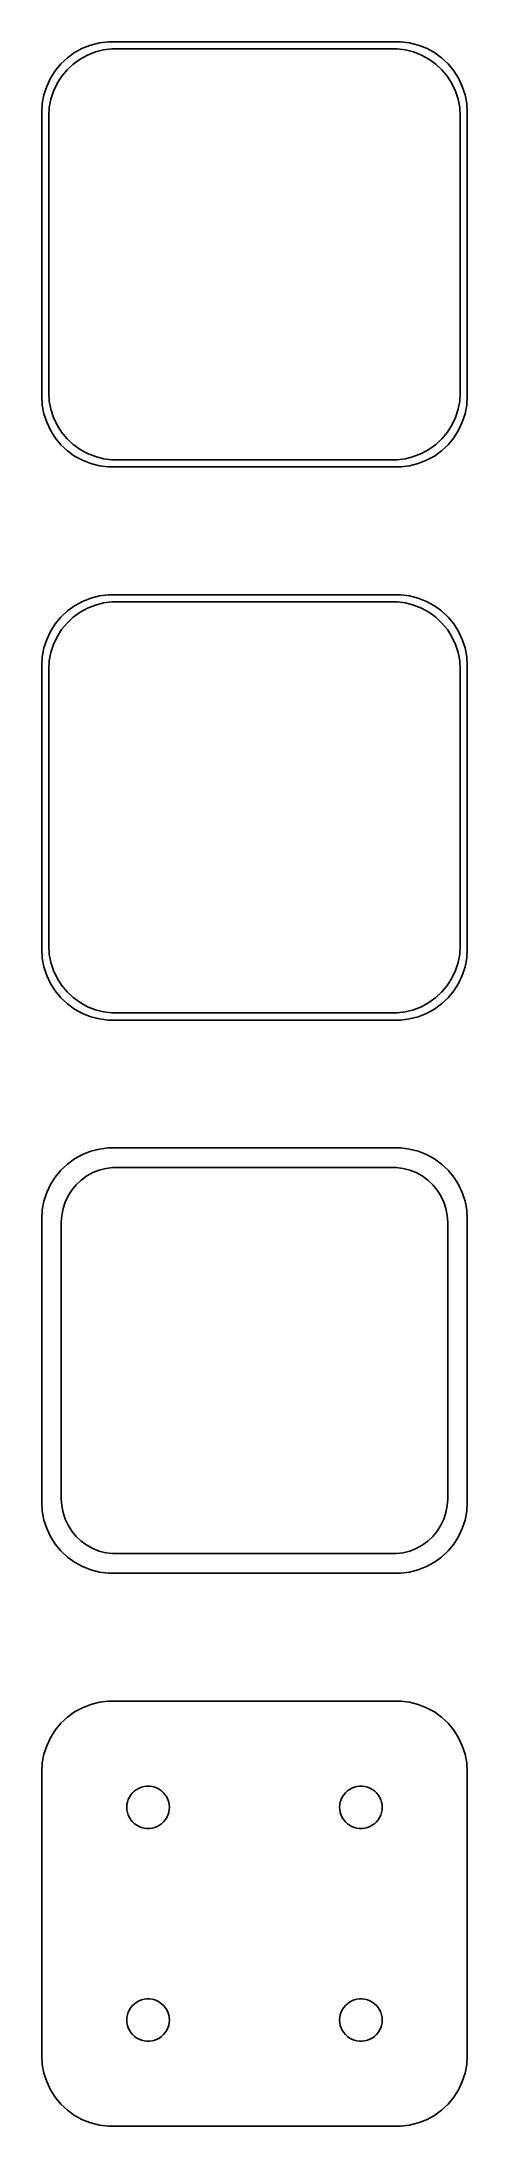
# Model space of a CAD drawing. Header units: metres. Extents: x -15 to 15, y 102 to 249.
import ezdxf

# ---------------------------------------------------------------- set-up
doc = ezdxf.new("R2010")
doc.units = ezdxf.units.M

msp = doc.modelspace()

# ---------------------------------------------------------------- linework, layer by layer
for p, q in [((-12.1289, 248.524), (-12.6791, 248.222)), ((-11.5451, 248.755), (-12.1289, 248.524)), ((-10.9369, 248.911), (-11.5451, 248.755)), ((-11.2178, 248.268), (-10.6401, 248.416)), ((-10.3139, 248.99), (-10.9369, 248.911)), ((-10.6401, 248.416), (-10.0482, 248.491)), ((10.3139, 248.99), (-10.3139, 248.99)), ((-10.0482, 248.491), (10.0482, 248.491)), ((10.0482, 248.491), (10.6401, 248.416)), ((10.9369, 248.911), (10.3139, 248.99)), ((10.6401, 248.416), (11.2178, 248.268)), ((11.5451, 248.755), (10.9369, 248.911)), ((12.1289, 248.524), (11.5451, 248.755)), ((12.6791, 248.222), (12.1289, 248.524)), ((-14.0451, 246.939), (-14.3815, 246.409)), ((-13.6448, 247.423), (-14.0451, 246.939)), ((-13.1871, 247.853), (-13.6448, 247.423)), ((-13.5928, 246.542), (-13.2126, 247.002)), ((-13.2126, 247.002), (-12.7778, 247.41)), ((-12.6791, 248.222), (-13.1871, 247.853)), ((-12.7778, 247.41), (-12.2952, 247.761)), ((-12.2952, 247.761), (-11.7724, 248.048)), ((-11.7724, 248.048), (-11.2178, 248.268)), ((11.2178, 248.268), (11.7724, 248.048)), ((11.7724, 248.048), (12.2952, 247.761)), ((12.2952, 247.761), (12.7778, 247.41)), ((13.1871, 247.853), (12.6791, 248.222)), ((12.7778, 247.41), (13.2126, 247.002)), ((13.6448, 247.423), (13.1871, 247.853)), ((13.2126, 247.002), (13.5928, 246.542)), ((14.0451, 246.939), (13.6448, 247.423)), ((14.3815, 246.409), (14.0451, 246.939)), ((-14.6489, 245.841), (-14.8429, 245.243)), ((-14.3815, 246.409), (-14.6489, 245.841)), ((-14.3508, 244.931), (-14.1664, 245.499)), ((-14.1664, 245.499), (-13.9124, 246.038)), ((-13.9124, 246.038), (-13.5928, 246.542)), ((13.5928, 246.542), (13.9124, 246.038)), ((13.9124, 246.038), (14.1664, 245.499)), ((14.1664, 245.499), (14.3508, 244.931)), ((14.6489, 245.841), (14.3815, 246.409)), ((14.8429, 245.243), (14.6489, 245.841)), ((-14.9606, 244.627), (-15, 244)), ((-15, 244), (-15, 224)), ((-14.8429, 245.243), (-14.9606, 244.627)), ((-14.5, 243.75), (-14.4625, 244.345)), ((-14.4625, 244.345), (-14.3508, 244.931)), ((14.3508, 244.931), (14.4625, 244.345)), ((14.4625, 244.345), (14.5, 243.75)), ((14.9606, 244.627), (14.8429, 245.243)), ((15, 244), (14.9606, 244.627)), ((15, 224), (15, 244)), ((-14.5, 224.25), (-14.5, 243.75)), ((14.5, 243.75), (14.5, 224.25)), ((-15, 224), (-14.9606, 223.373)), ((-14.4625, 223.655), (-14.5, 224.25)), ((-14.3508, 223.069), (-14.4625, 223.655)), ((14.4625, 223.655), (14.3508, 223.069)), ((14.5, 224.25), (14.4625, 223.655)), ((14.9606, 223.373), (15, 224)), ((-14.9606, 223.373), (-14.8429, 222.757)), ((-14.8429, 222.757), (-14.6489, 222.159)), ((-14.6489, 222.159), (-14.3815, 221.591)), ((-14.1664, 222.501), (-14.3508, 223.069)), ((-13.9124, 221.962), (-14.1664, 222.501)), ((-13.5928, 221.458), (-13.9124, 221.962)), ((13.9124, 221.962), (13.5928, 221.458)), ((14.1664, 222.501), (13.9124, 221.962)), ((14.3508, 223.069), (14.1664, 222.501)), ((14.3815, 221.591), (14.6489, 222.159)), ((14.6489, 222.159), (14.8429, 222.757)), ((14.8429, 222.757), (14.9606, 223.373)), ((-14.3815, 221.591), (-14.0451, 221.061)), ((-14.0451, 221.061), (-13.6448, 220.577)), ((-13.6448, 220.577), (-13.1871, 220.147)), ((-13.2126, 220.998), (-13.5928, 221.458)), ((-12.7778, 220.59), (-13.2126, 220.998)), ((-12.2952, 220.239), (-12.7778, 220.59)), ((12.7778, 220.59), (12.2952, 220.239)), ((13.2126, 220.998), (12.7778, 220.59)), ((13.1871, 220.147), (13.6448, 220.577)), ((13.5928, 221.458), (13.2126, 220.998)), ((13.6448, 220.577), (14.0451, 221.061)), ((14.0451, 221.061), (14.3815, 221.591)), ((-13.1871, 220.147), (-12.6791, 219.778)), ((-12.6791, 219.778), (-12.1289, 219.476)), ((-11.7724, 219.952), (-12.2952, 220.239)), ((-12.1289, 219.476), (-11.5451, 219.245)), ((-11.2178, 219.732), (-11.7724, 219.952)), ((-11.5451, 219.245), (-10.9369, 219.089)), ((-10.6401, 219.584), (-11.2178, 219.732)), ((-10.9369, 219.089), (-10.3139, 219.01)), ((-10.0482, 219.509), (-10.6401, 219.584)), ((-10.3139, 219.01), (10.3139, 219.01)), ((10.0482, 219.509), (-10.0482, 219.509)), ((10.6401, 219.584), (10.0482, 219.509)), ((10.3139, 219.01), (10.9369, 219.089)), ((11.2178, 219.732), (10.6401, 219.584)), ((10.9369, 219.089), (11.5451, 219.245)), ((11.7724, 219.952), (11.2178, 219.732)), ((11.5451, 219.245), (12.1289, 219.476)), ((12.2952, 220.239), (11.7724, 219.952)), ((12.1289, 219.476), (12.6791, 219.778)), ((12.6791, 219.778), (13.1871, 220.147)), ((-13.1871, 208.853), (-13.6448, 208.423)), ((-12.6791, 209.222), (-13.1871, 208.853)), ((-12.7778, 208.41), (-12.2952, 208.761)), ((-12.1289, 209.524), (-12.6791, 209.222)), ((-12.2952, 208.761), (-11.7724, 209.048)), ((-11.5451, 209.755), (-12.1289, 209.524)), ((-11.7724, 209.048), (-11.2178, 209.268)), ((-10.9369, 209.911), (-11.5451, 209.755)), ((-11.2178, 209.268), (-10.6401, 209.416)), ((-10.3139, 209.99), (-10.9369, 209.911)), ((-10.6401, 209.416), (-10.0482, 209.491)), ((10.3139, 209.99), (-10.3139, 209.99)), ((-10.0482, 209.491), (10.0482, 209.491)), ((10.0482, 209.491), (10.6401, 209.416)), ((10.9369, 209.911), (10.3139, 209.99)), ((10.6401, 209.416), (11.2178, 209.268)), ((11.5451, 209.755), (10.9369, 209.911)), ((11.2178, 209.268), (11.7724, 209.048)), ((12.1289, 209.524), (11.5451, 209.755)), ((11.7724, 209.048), (12.2952, 208.761)), ((12.6791, 209.222), (12.1289, 209.524)), ((12.2952, 208.761), (12.7778, 208.41)), ((13.1871, 208.853), (12.6791, 209.222)), ((13.6448, 208.423), (13.1871, 208.853)), ((-14.3815, 207.409), (-14.6489, 206.841)), ((-14.0451, 207.939), (-14.3815, 207.409)), ((-13.6448, 208.423), (-14.0451, 207.939)), ((-13.9124, 207.038), (-13.5928, 207.542)), ((-13.5928, 207.542), (-13.2126, 208.002)), ((-13.2126, 208.002), (-12.7778, 208.41)), ((12.7778, 208.41), (13.2126, 208.002)), ((13.2126, 208.002), (13.5928, 207.542)), ((13.5928, 207.542), (13.9124, 207.038)), ((14.0451, 207.939), (13.6448, 208.423)), ((14.3815, 207.409), (14.0451, 207.939)), ((14.6489, 206.841), (14.3815, 207.409)), ((-14.8429, 206.243), (-14.9606, 205.627)), ((-14.6489, 206.841), (-14.8429, 206.243)), ((-14.4625, 205.345), (-14.3508, 205.931)), ((-14.3508, 205.931), (-14.1664, 206.499)), ((-14.1664, 206.499), (-13.9124, 207.038)), ((13.9124, 207.038), (14.1664, 206.499)), ((14.1664, 206.499), (14.3508, 205.931)), ((14.3508, 205.931), (14.4625, 205.345)), ((14.8429, 206.243), (14.6489, 206.841)), ((14.9606, 205.627), (14.8429, 206.243)), ((-14.9606, 205.627), (-15, 205)), ((-15, 205), (-15, 185)), ((-14.5, 204.75), (-14.4625, 205.345)), ((-14.5, 185.25), (-14.5, 204.75)), ((14.4625, 205.345), (14.5, 204.75)), ((14.5, 204.75), (14.5, 185.25)), ((15, 205), (14.9606, 205.627)), ((15, 185), (15, 205)), ((-14.4625, 184.655), (-14.5, 185.25)), ((14.5, 185.25), (14.4625, 184.655)), ((-15, 185), (-14.9606, 184.373)), ((-14.9606, 184.373), (-14.8429, 183.757)), ((-14.8429, 183.757), (-14.6489, 183.159)), ((-14.3508, 184.069), (-14.4625, 184.655)), ((-14.1664, 183.501), (-14.3508, 184.069)), ((14.3508, 184.069), (14.1664, 183.501)), ((14.4625, 184.655), (14.3508, 184.069)), ((14.6489, 183.159), (14.8429, 183.757)), ((14.8429, 183.757), (14.9606, 184.373)), ((14.9606, 184.373), (15, 185)), ((-14.6489, 183.159), (-14.3815, 182.591)), ((-14.3815, 182.591), (-14.0451, 182.061)), ((-13.9124, 182.962), (-14.1664, 183.501)), ((-13.5928, 182.458), (-13.9124, 182.962)), ((-13.2126, 181.998), (-13.5928, 182.458)), ((13.5928, 182.458), (13.2126, 181.998)), ((13.9124, 182.962), (13.5928, 182.458)), ((14.1664, 183.501), (13.9124, 182.962)), ((14.0451, 182.061), (14.3815, 182.591)), ((14.3815, 182.591), (14.6489, 183.159)), ((-14.0451, 182.061), (-13.6448, 181.577)), ((-13.6448, 181.577), (-13.1871, 181.147)), ((-12.7778, 181.59), (-13.2126, 181.998)), ((-13.1871, 181.147), (-12.6791, 180.778)), ((-12.2952, 181.239), (-12.7778, 181.59)), ((-11.7724, 180.952), (-12.2952, 181.239)), ((-11.2178, 180.732), (-11.7724, 180.952)), ((11.7724, 180.952), (11.2178, 180.732)), ((12.2952, 181.239), (11.7724, 180.952)), ((12.7778, 181.59), (12.2952, 181.239)), ((12.6791, 180.778), (13.1871, 181.147)), ((13.2126, 181.998), (12.7778, 181.59)), ((13.1871, 181.147), (13.6448, 181.577)), ((13.6448, 181.577), (14.0451, 182.061)), ((-12.6791, 180.778), (-12.1289, 180.476)), ((-12.1289, 180.476), (-11.5451, 180.245)), ((-11.5451, 180.245), (-10.9369, 180.089)), ((-10.6401, 180.584), (-11.2178, 180.732)), ((-10.9369, 180.089), (-10.3139, 180.01)), ((-10.0482, 180.509), (-10.6401, 180.584)), ((-10.3139, 180.01), (10.3139, 180.01)), ((10.0482, 180.509), (-10.0482, 180.509)), ((10.6401, 180.584), (10.0482, 180.509)), ((10.3139, 180.01), (10.9369, 180.089)), ((11.2178, 180.732), (10.6401, 180.584)), ((10.9369, 180.089), (11.5451, 180.245)), ((11.5451, 180.245), (12.1289, 180.476)), ((12.1289, 180.476), (12.6791, 180.778)), ((-12.1289, 170.524), (-12.6791, 170.222)), ((-11.5451, 170.755), (-12.1289, 170.524)), ((-10.9369, 170.911), (-11.5451, 170.755)), ((-10.3139, 170.99), (-10.9369, 170.911)), ((10.3139, 170.99), (-10.3139, 170.99)), ((10.9369, 170.911), (10.3139, 170.99)), ((11.5451, 170.755), (10.9369, 170.911)), ((12.1289, 170.524), (11.5451, 170.755)), ((12.6791, 170.222), (12.1289, 170.524)), ((-13.6448, 169.423), (-14.0451, 168.939)), ((-13.1871, 169.853), (-13.6448, 169.423)), ((-12.6791, 170.222), (-13.1871, 169.853)), ((-11.8234, 169.017), (-11.3975, 169.251)), ((-11.3975, 169.251), (-10.9457, 169.43)), ((-10.9457, 169.43), (-10.4751, 169.551)), ((-10.4751, 169.551), (-9.99297, 169.612)), ((-9.99297, 169.612), (9.99297, 169.612)), ((9.99297, 169.612), (10.4751, 169.551)), ((10.4751, 169.551), (10.9457, 169.43)), ((10.9457, 169.43), (11.3975, 169.251)), ((11.3975, 169.251), (11.8234, 169.017)), ((13.1871, 169.853), (12.6791, 170.222)), ((13.6448, 169.423), (13.1871, 169.853)), ((14.0451, 168.939), (13.6448, 169.423)), ((-14.6489, 167.841), (-14.8429, 167.243)), ((-14.3815, 168.409), (-14.6489, 167.841)), ((-14.0451, 168.939), (-14.3815, 168.409)), ((-13.3477, 167.174), (-13.1408, 167.614)), ((-13.1408, 167.614), (-12.8805, 168.024)), ((-12.8805, 168.024), (-12.5707, 168.399)), ((-12.5707, 168.399), (-12.2165, 168.731)), ((-12.2165, 168.731), (-11.8234, 169.017)), ((11.8234, 169.017), (12.2165, 168.731)), ((12.2165, 168.731), (12.5707, 168.399)), ((12.5707, 168.399), (12.8805, 168.024)), ((12.8805, 168.024), (13.1408, 167.614)), ((13.1408, 167.614), (13.3477, 167.174)), ((14.3815, 168.409), (14.0451, 168.939)), ((14.6489, 167.841), (14.3815, 168.409)), ((14.8429, 167.243), (14.6489, 167.841)), ((-14.9606, 166.627), (-15, 166)), ((-14.8429, 167.243), (-14.9606, 166.627)), ((-13.6195, 165.75), (-13.589, 166.235)), ((-13.589, 166.235), (-13.4979, 166.712)), ((-13.4979, 166.712), (-13.3477, 167.174)), ((13.3477, 167.174), (13.4979, 166.712)), ((13.4979, 166.712), (13.589, 166.235)), ((13.589, 166.235), (13.6195, 165.75)), ((14.9606, 166.627), (14.8429, 167.243)), ((15, 166), (14.9606, 166.627)), ((-15, 166), (-15, 146)), ((-13.6195, 146.25), (-13.6195, 165.75)), ((13.6195, 165.75), (13.6195, 146.25)), ((15, 146), (15, 166)), ((-15, 146), (-14.9606, 145.373)), ((-13.589, 145.765), (-13.6195, 146.25)), ((-13.4979, 145.288), (-13.589, 145.765)), ((13.589, 145.765), (13.4979, 145.288)), ((13.6195, 146.25), (13.589, 145.765)), ((14.9606, 145.373), (15, 146)), ((-14.9606, 145.373), (-14.8429, 144.757)), ((-14.8429, 144.757), (-14.6489, 144.159)), ((-14.6489, 144.159), (-14.3815, 143.591)), ((-13.3477, 144.826), (-13.4979, 145.288)), ((-13.1408, 144.386), (-13.3477, 144.826)), ((-12.8805, 143.976), (-13.1408, 144.386)), ((13.1408, 144.386), (12.8805, 143.976)), ((13.3477, 144.826), (13.1408, 144.386)), ((13.4979, 145.288), (13.3477, 144.826)), ((14.3815, 143.591), (14.6489, 144.159)), ((14.6489, 144.159), (14.8429, 144.757)), ((14.8429, 144.757), (14.9606, 145.373)), ((-14.3815, 143.591), (-14.0451, 143.061)), ((-14.0451, 143.061), (-13.6448, 142.577)), ((-13.6448, 142.577), (-13.1871, 142.147)), ((-12.5707, 143.601), (-12.8805, 143.976)), ((-12.2165, 143.269), (-12.5707, 143.601)), ((-11.8234, 142.983), (-12.2165, 143.269)), ((-11.3975, 142.749), (-11.8234, 142.983)), ((-10.9457, 142.57), (-11.3975, 142.749)), ((11.3975, 142.749), (10.9457, 142.57)), ((11.8234, 142.983), (11.3975, 142.749)), ((12.2165, 143.269), (11.8234, 142.983)), ((12.5707, 143.601), (12.2165, 143.269)), ((12.8805, 143.976), (12.5707, 143.601)), ((13.1871, 142.147), (13.6448, 142.577)), ((13.6448, 142.577), (14.0451, 143.061)), ((14.0451, 143.061), (14.3815, 143.591)), ((-13.1871, 142.147), (-12.6791, 141.778)), ((-12.6791, 141.778), (-12.1289, 141.476)), ((-12.1289, 141.476), (-11.5451, 141.245)), ((-11.5451, 141.245), (-10.9369, 141.089)), ((-10.4751, 142.449), (-10.9457, 142.57)), ((-9.99297, 142.388), (-10.4751, 142.449)), ((9.99297, 142.388), (-9.99297, 142.388)), ((10.4751, 142.449), (9.99297, 142.388)), ((10.9457, 142.57), (10.4751, 142.449)), ((10.9369, 141.089), (11.5451, 141.245)), ((11.5451, 141.245), (12.1289, 141.476)), ((12.1289, 141.476), (12.6791, 141.778)), ((12.6791, 141.778), (13.1871, 142.147)), ((-10.9369, 141.089), (-10.3139, 141.01)), ((-10.3139, 141.01), (10.3139, 141.01)), ((10.3139, 141.01), (10.9369, 141.089)), ((-13.1871, 130.853), (-13.6448, 130.423)), ((-12.6791, 131.222), (-13.1871, 130.853)), ((-12.1289, 131.524), (-12.6791, 131.222)), ((-11.5451, 131.755), (-12.1289, 131.524)), ((-10.9369, 131.911), (-11.5451, 131.755)), ((-10.3139, 131.99), (-10.9369, 131.911)), ((10.3139, 131.99), (-10.3139, 131.99)), ((10.9369, 131.911), (10.3139, 131.99)), ((11.5451, 131.755), (10.9369, 131.911)), ((12.1289, 131.524), (11.5451, 131.755)), ((12.6791, 131.222), (12.1289, 131.524)), ((13.1871, 130.853), (12.6791, 131.222)), ((13.6448, 130.423), (13.1871, 130.853)), ((-14.3815, 129.409), (-14.6489, 128.841)), ((-14.0451, 129.939), (-14.3815, 129.409)), ((-13.6448, 130.423), (-14.0451, 129.939)), ((14.0451, 129.939), (13.6448, 130.423)), ((14.3815, 129.409), (14.0451, 129.939)), ((14.6489, 128.841), (14.3815, 129.409)), ((-14.8429, 128.243), (-14.9606, 127.627)), ((-14.6489, 128.841), (-14.8429, 128.243)), ((14.8429, 128.243), (14.6489, 128.841)), ((14.9606, 127.627), (14.8429, 128.243)), ((-14.9606, 127.627), (-15, 127)), ((-15, 127), (-15, 107)), ((15, 127), (14.9606, 127.627)), ((15, 107), (15, 127)), ((-8.95287, 124.873), (-8.89465, 125.052)), ((-8.89465, 125.052), (-8.81445, 125.223)), ((-8.81445, 125.223), (-8.71352, 125.382)), ((-8.71352, 125.382), (-8.59344, 125.527)), ((-8.59344, 125.527), (-8.45613, 125.656)), ((-8.45613, 125.656), (-8.30373, 125.766)), ((-8.30373, 125.766), (-8.13866, 125.857)), ((-8.13866, 125.857), (-7.96352, 125.927)), ((-7.96352, 125.927), (-7.78107, 125.973)), ((-7.78107, 125.973), (-7.59418, 125.997)), ((-7.59418, 125.997), (-7.40581, 125.997)), ((-7.40581, 125.997), (-7.21892, 125.973)), ((-7.21892, 125.973), (-7.03647, 125.927)), ((-7.03647, 125.927), (-6.86133, 125.857)), ((-6.86133, 125.857), (-6.69626, 125.766)), ((-6.69626, 125.766), (-6.54385, 125.656)), ((-6.54385, 125.656), (-6.40654, 125.527)), ((-6.40654, 125.527), (-6.28647, 125.382)), ((-6.28647, 125.382), (-6.18553, 125.223)), ((-6.18553, 125.223), (-6.10533, 125.052)), ((-6.10533, 125.052), (-6.04712, 124.873)), ((6.04712, 124.873), (6.10533, 125.052)), ((6.10533, 125.052), (6.18553, 125.223)), ((6.18553, 125.223), (6.28647, 125.382)), ((6.28647, 125.382), (6.40654, 125.527)), ((6.40654, 125.527), (6.54385, 125.656)), ((6.54385, 125.656), (6.69626, 125.766)), ((6.69626, 125.766), (6.86133, 125.857)), ((6.86133, 125.857), (7.03647, 125.927)), ((7.03647, 125.927), (7.21892, 125.973)), ((7.21892, 125.973), (7.40581, 125.997)), ((7.40581, 125.997), (7.59418, 125.997)), ((7.59418, 125.997), (7.78107, 125.973)), ((7.78107, 125.973), (7.96352, 125.927)), ((7.96352, 125.927), (8.13866, 125.857)), ((8.13866, 125.857), (8.30373, 125.766)), ((8.30373, 125.766), (8.45613, 125.656)), ((8.45613, 125.656), (8.59344, 125.527)), ((8.59344, 125.527), (8.71352, 125.382)), ((8.71352, 125.382), (8.81445, 125.223)), ((8.81445, 125.223), (8.89465, 125.052)), ((8.89465, 125.052), (8.95287, 124.873)), ((-9, 124.5), (-8.98816, 124.688)), ((-8.98816, 124.312), (-9, 124.5)), ((-8.98816, 124.688), (-8.95287, 124.873)), ((-8.95287, 124.127), (-8.98816, 124.312)), ((-8.89465, 123.948), (-8.95287, 124.127)), ((-8.81445, 123.777), (-8.89465, 123.948)), ((-8.71352, 123.618), (-8.81445, 123.777)), ((-8.59344, 123.473), (-8.71352, 123.618)), ((-8.45613, 123.344), (-8.59344, 123.473)), ((-6.40654, 123.473), (-6.54385, 123.344)), ((-6.28647, 123.618), (-6.40654, 123.473)), ((-6.18553, 123.777), (-6.28647, 123.618)), ((-6.10533, 123.948), (-6.18553, 123.777)), ((-6.04712, 124.127), (-6.10533, 123.948)), ((-6.04712, 124.873), (-6.01183, 124.688)), ((-6.01183, 124.312), (-6.04712, 124.127)), ((-6.01183, 124.688), (-6, 124.5)), ((-6, 124.5), (-6.01183, 124.312)), ((6, 124.5), (6.01183, 124.688)), ((6.01183, 124.312), (6, 124.5)), ((6.01183, 124.688), (6.04712, 124.873)), ((6.04712, 124.127), (6.01183, 124.312)), ((6.10533, 123.948), (6.04712, 124.127)), ((6.18553, 123.777), (6.10533, 123.948)), ((6.28647, 123.618), (6.18553, 123.777)), ((6.40654, 123.473), (6.28647, 123.618)), ((6.54385, 123.344), (6.40654, 123.473)), ((8.59344, 123.473), (8.45613, 123.344)), ((8.71352, 123.618), (8.59344, 123.473)), ((8.81445, 123.777), (8.71352, 123.618)), ((8.89465, 123.948), (8.81445, 123.777)), ((8.95287, 124.127), (8.89465, 123.948)), ((8.95287, 124.873), (8.98816, 124.688)), ((8.98816, 124.312), (8.95287, 124.127)), ((8.98816, 124.688), (9, 124.5)), ((9, 124.5), (8.98816, 124.312)), ((-8.30373, 123.234), (-8.45613, 123.344)), ((-8.13866, 123.143), (-8.30373, 123.234)), ((-7.96352, 123.073), (-8.13866, 123.143)), ((-7.78107, 123.027), (-7.96352, 123.073)), ((-7.59418, 123.003), (-7.78107, 123.027)), ((-7.40581, 123.003), (-7.59418, 123.003)), ((-7.21892, 123.027), (-7.40581, 123.003)), ((-7.03647, 123.073), (-7.21892, 123.027)), ((-6.86133, 123.143), (-7.03647, 123.073)), ((-6.69626, 123.234), (-6.86133, 123.143)), ((-6.54385, 123.344), (-6.69626, 123.234)), ((6.69626, 123.234), (6.54385, 123.344)), ((6.86133, 123.143), (6.69626, 123.234)), ((7.03647, 123.073), (6.86133, 123.143)), ((7.21892, 123.027), (7.03647, 123.073)), ((7.40581, 123.003), (7.21892, 123.027)), ((7.59418, 123.003), (7.40581, 123.003)), ((7.78107, 123.027), (7.59418, 123.003)), ((7.96352, 123.073), (7.78107, 123.027)), ((8.13866, 123.143), (7.96352, 123.073)), ((8.30373, 123.234), (8.13866, 123.143)), ((8.45613, 123.344), (8.30373, 123.234)), ((-8.81445, 110.223), (-8.71352, 110.382)), ((-8.71352, 110.382), (-8.59344, 110.527)), ((-8.59344, 110.527), (-8.45613, 110.656)), ((-8.45613, 110.656), (-8.30373, 110.766)), ((-8.30373, 110.766), (-8.13866, 110.857)), ((-8.13866, 110.857), (-7.96352, 110.927)), ((-7.96352, 110.927), (-7.78107, 110.973)), ((-7.78107, 110.973), (-7.59418, 110.997)), ((-7.59418, 110.997), (-7.40581, 110.997)), ((-7.40581, 110.997), (-7.21892, 110.973)), ((-7.21892, 110.973), (-7.03647, 110.927)), ((-7.03647, 110.927), (-6.86133, 110.857)), ((-6.86133, 110.857), (-6.69626, 110.766)), ((-6.69626, 110.766), (-6.54385, 110.656)), ((-6.54385, 110.656), (-6.40654, 110.527)), ((-6.40654, 110.527), (-6.28647, 110.382)), ((-6.28647, 110.382), (-6.18553, 110.223)), ((6.18553, 110.223), (6.28647, 110.382)), ((6.28647, 110.382), (6.40654, 110.527)), ((6.40654, 110.527), (6.54385, 110.656)), ((6.54385, 110.656), (6.69626, 110.766)), ((6.69626, 110.766), (6.86133, 110.857)), ((6.86133, 110.857), (7.03647, 110.927)), ((7.03647, 110.927), (7.21892, 110.973)), ((7.21892, 110.973), (7.40581, 110.997)), ((7.40581, 110.997), (7.59418, 110.997)), ((7.59418, 110.997), (7.78107, 110.973)), ((7.78107, 110.973), (7.96352, 110.927)), ((7.96352, 110.927), (8.13866, 110.857)), ((8.13866, 110.857), (8.30373, 110.766)), ((8.30373, 110.766), (8.45613, 110.656)), ((8.45613, 110.656), (8.59344, 110.527)), ((8.59344, 110.527), (8.71352, 110.382)), ((8.71352, 110.382), (8.81445, 110.223)), ((-9, 109.5), (-8.98816, 109.688)), ((-8.98816, 109.312), (-9, 109.5)), ((-8.98816, 109.688), (-8.95287, 109.873)), ((-8.95287, 109.127), (-8.98816, 109.312)), ((-8.95287, 109.873), (-8.89465, 110.052)), ((-8.89465, 108.948), (-8.95287, 109.127)), ((-8.89465, 110.052), (-8.81445, 110.223)), ((-8.81445, 108.777), (-8.89465, 108.948)), ((-8.71352, 108.618), (-8.81445, 108.777)), ((-6.18553, 108.777), (-6.28647, 108.618)), ((-6.18553, 110.223), (-6.10533, 110.052)), ((-6.10533, 108.948), (-6.18553, 108.777)), ((-6.10533, 110.052), (-6.04712, 109.873)), ((-6.04712, 109.127), (-6.10533, 108.948)), ((-6.04712, 109.873), (-6.01183, 109.688)), ((-6.01183, 109.312), (-6.04712, 109.127)), ((-6.01183, 109.688), (-6, 109.5)), ((-6, 109.5), (-6.01183, 109.312)), ((6, 109.5), (6.01183, 109.688)), ((6.01183, 109.312), (6, 109.5)), ((6.01183, 109.688), (6.04712, 109.873)), ((6.04712, 109.127), (6.01183, 109.312)), ((6.04712, 109.873), (6.10533, 110.052)), ((6.10533, 108.948), (6.04712, 109.127)), ((6.10533, 110.052), (6.18553, 110.223)), ((6.18553, 108.777), (6.10533, 108.948)), ((6.28647, 108.618), (6.18553, 108.777)), ((8.81445, 108.777), (8.71352, 108.618)), ((8.81445, 110.223), (8.89465, 110.052)), ((8.89465, 108.948), (8.81445, 108.777)), ((8.89465, 110.052), (8.95287, 109.873)), ((8.95287, 109.127), (8.89465, 108.948)), ((8.95287, 109.873), (8.98816, 109.688)), ((8.98816, 109.312), (8.95287, 109.127)), ((8.98816, 109.688), (9, 109.5)), ((9, 109.5), (8.98816, 109.312)), ((-8.59344, 108.473), (-8.71352, 108.618)), ((-8.45613, 108.344), (-8.59344, 108.473)), ((-8.30373, 108.234), (-8.45613, 108.344)), ((-8.13866, 108.143), (-8.30373, 108.234)), ((-7.96352, 108.073), (-8.13866, 108.143)), ((-7.78107, 108.027), (-7.96352, 108.073)), ((-7.59418, 108.003), (-7.78107, 108.027)), ((-7.40581, 108.003), (-7.59418, 108.003)), ((-7.21892, 108.027), (-7.40581, 108.003)), ((-7.03647, 108.073), (-7.21892, 108.027)), ((-6.86133, 108.143), (-7.03647, 108.073)), ((-6.69626, 108.234), (-6.86133, 108.143)), ((-6.54385, 108.344), (-6.69626, 108.234)), ((-6.40654, 108.473), (-6.54385, 108.344)), ((-6.28647, 108.618), (-6.40654, 108.473)), ((6.40654, 108.473), (6.28647, 108.618)), ((6.54385, 108.344), (6.40654, 108.473)), ((6.69626, 108.234), (6.54385, 108.344)), ((6.86133, 108.143), (6.69626, 108.234)), ((7.03647, 108.073), (6.86133, 108.143)), ((7.21892, 108.027), (7.03647, 108.073)), ((7.40581, 108.003), (7.21892, 108.027)), ((7.59418, 108.003), (7.40581, 108.003)), ((7.78107, 108.027), (7.59418, 108.003)), ((7.96352, 108.073), (7.78107, 108.027)), ((8.13866, 108.143), (7.96352, 108.073)), ((8.30373, 108.234), (8.13866, 108.143)), ((8.45613, 108.344), (8.30373, 108.234)), ((8.59344, 108.473), (8.45613, 108.344)), ((8.71352, 108.618), (8.59344, 108.473)), ((-15, 107), (-14.9606, 106.373)), ((-14.9606, 106.373), (-14.8429, 105.757)), ((14.8429, 105.757), (14.9606, 106.373)), ((14.9606, 106.373), (15, 107)), ((-14.8429, 105.757), (-14.6489, 105.159)), ((-14.6489, 105.159), (-14.3815, 104.591)), ((-14.3815, 104.591), (-14.0451, 104.061)), ((14.0451, 104.061), (14.3815, 104.591)), ((14.3815, 104.591), (14.6489, 105.159)), ((14.6489, 105.159), (14.8429, 105.757)), ((-14.0451, 104.061), (-13.6448, 103.577)), ((-13.6448, 103.577), (-13.1871, 103.147)), ((-13.1871, 103.147), (-12.6791, 102.778)), ((12.6791, 102.778), (13.1871, 103.147)), ((13.1871, 103.147), (13.6448, 103.577)), ((13.6448, 103.577), (14.0451, 104.061)), ((-12.6791, 102.778), (-12.1289, 102.476)), ((-12.1289, 102.476), (-11.5451, 102.245)), ((-11.5451, 102.245), (-10.9369, 102.089)), ((-10.9369, 102.089), (-10.3139, 102.01)), ((-10.3139, 102.01), (10.3139, 102.01)), ((10.3139, 102.01), (10.9369, 102.089)), ((10.9369, 102.089), (11.5451, 102.245)), ((11.5451, 102.245), (12.1289, 102.476)), ((12.1289, 102.476), (12.6791, 102.778))]:
    msp.add_line(p, q)

doc.saveas('drawing.dxf')
